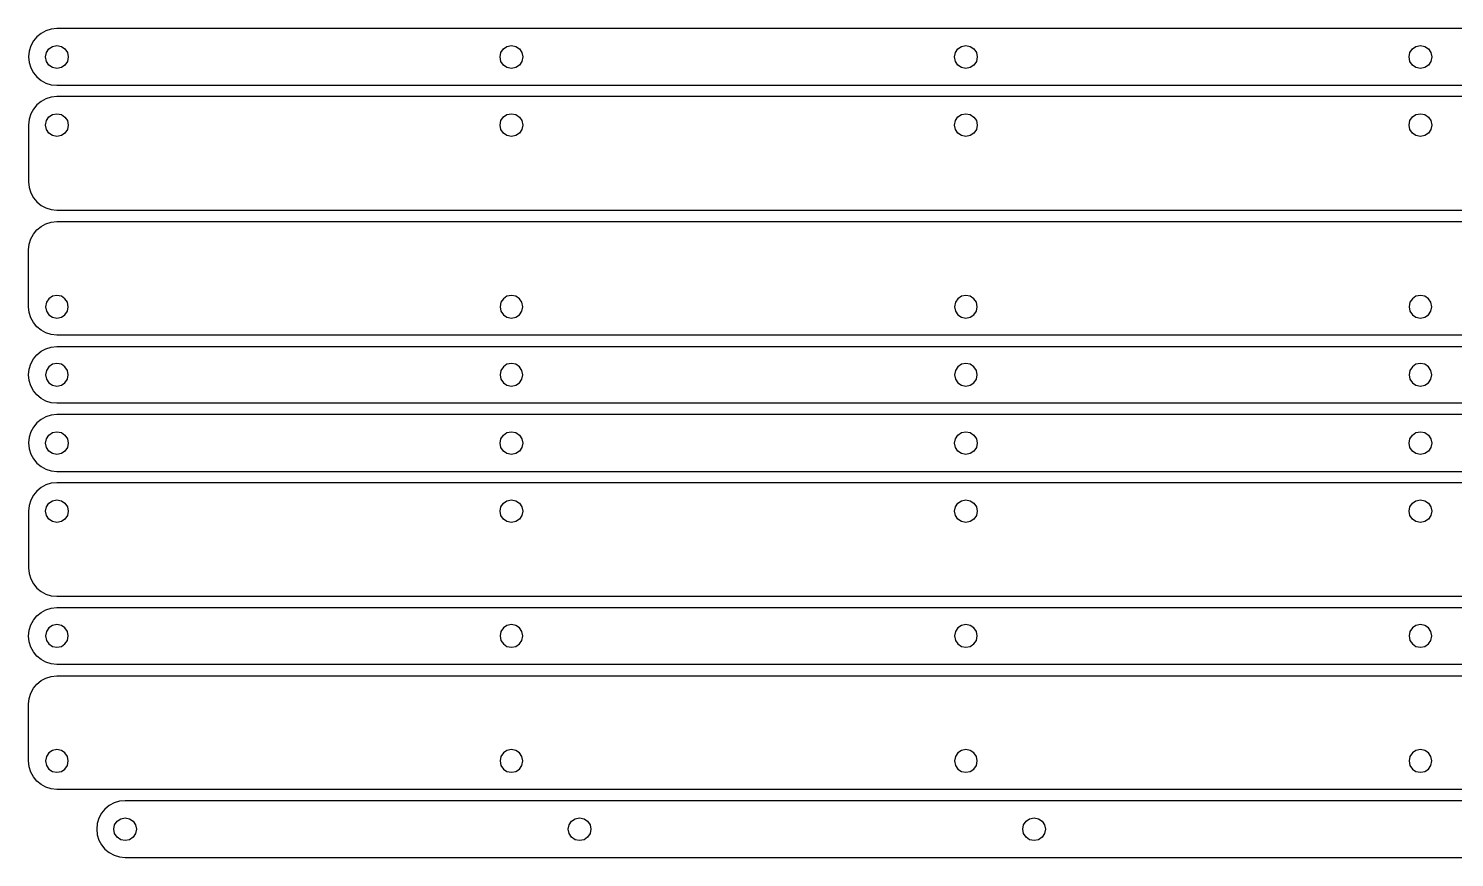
# Model space of a CAD drawing. Extents: x -2300 to 2026, y -6513 to 1502.
# Drawn here: x -2188.9 to -1937.9, y 1356.2 to 1502.2 of the extents above; entities that cross this region are included whole.
import ezdxf

# ---------------------------------------------------------------- set-up
doc = ezdxf.new("R2010")
doc.units = 0

msp = doc.modelspace()

# ---------------------------------------------------------------- linework, layer by layer
at = {"layer": 'Layer 1'}
for p, q in [((-2186.649455, 1501.388438), (-2187.388962, 1500.778905)), ((-2185.799916, 1501.84833), (-2186.649455, 1501.388438)), ((-2184.86016, 1502.138783), (-2185.799916, 1501.84833)), ((-2183.85, 1502.24), (-2184.86016, 1502.138783)), ((-1783.85, 1502.2399), (-2183.85, 1502.24)), ((-2188.45863, 1499.190105), (-2188.749163, 1498.250433)), ((-2187.998625, 1500.039528), (-2188.45863, 1499.190105)), ((-2187.388962, 1500.778905), (-2187.998625, 1500.039528)), ((-2185.693736, 1498.000641), (-2185.265024, 1498.636364)), ((-2185.265024, 1498.636364), (-2184.629213, 1499.064949)), ((-2184.629213, 1499.064949), (-2183.8507, 1499.22203)), ((-2183.8507, 1499.22203), (-2183.072413, 1499.064791)), ((-2183.072413, 1499.064791), (-2182.436895, 1498.636167)), ((-2182.436895, 1498.636167), (-2182.008437, 1498.000505)), ((-2105.693922, 1498.000641), (-2105.265135, 1498.636364)), ((-2105.265135, 1498.636364), (-2104.629248, 1499.064949)), ((-2104.629248, 1499.064949), (-2103.8507, 1499.22203)), ((-2103.8507, 1499.22203), (-2103.072376, 1499.064791)), ((-2103.072376, 1499.064791), (-2102.436758, 1498.636167)), ((-2102.436758, 1498.636167), (-2102.008158, 1498.000505)), ((-2025.693522, 1498.000641), (-2025.264735, 1498.636364)), ((-2025.264735, 1498.636364), (-2024.628848, 1499.064949)), ((-2024.628848, 1499.064949), (-2023.8503, 1499.22203)), ((-2023.8503, 1499.22203), (-2023.072044, 1499.064791)), ((-2023.072044, 1499.064791), (-2022.436578, 1498.636167)), ((-2022.436578, 1498.636167), (-2022.008129, 1498.000505)), ((-1945.693536, 1498.000641), (-1945.264825, 1498.636364)), ((-1945.264825, 1498.636364), (-1944.629014, 1499.064949)), ((-1944.629014, 1499.064949), (-1943.8505, 1499.22203)), ((-1943.8505, 1499.22203), (-1943.072145, 1499.064791)), ((-1943.072145, 1499.064791), (-1942.436475, 1498.636167)), ((-1942.436475, 1498.636167), (-1942.007865, 1498.000505)), ((-2188.749163, 1498.250433), (-2188.85041, 1497.24031)), ((-2188.85041, 1497.24031), (-2188.749163, 1496.230164)), ((-2188.749163, 1496.230164), (-2188.45863, 1495.290433)), ((-2185.85095, 1497.22215), (-2185.693736, 1498.000641)), ((-2185.693861, 1496.443572), (-2185.85095, 1497.22215)), ((-2185.265193, 1495.807902), (-2185.693861, 1496.443572)), ((-2182.008376, 1496.443675), (-2182.436733, 1495.808026)), ((-2182.008437, 1498.000505), (-2181.85133, 1497.22215)), ((-2181.85133, 1497.22215), (-2182.008376, 1496.443675)), ((-2105.85117, 1497.22215), (-2105.693922, 1498.000641)), ((-2105.694046, 1496.443572), (-2105.85117, 1497.22215)), ((-2105.265302, 1495.807902), (-2105.694046, 1496.443572)), ((-2102.008036, 1496.443675), (-2102.436596, 1495.808026)), ((-2102.008158, 1498.000505), (-2101.85089, 1497.22215)), ((-2101.85089, 1497.22215), (-2102.008036, 1496.443675)), ((-2025.85077, 1497.22215), (-2025.693522, 1498.000641)), ((-2025.693646, 1496.443572), (-2025.85077, 1497.22215)), ((-2025.264903, 1495.807902), (-2025.693646, 1496.443572)), ((-2022.008007, 1496.443675), (-2022.436416, 1495.808026)), ((-2022.008129, 1498.000505), (-2021.85093, 1497.22215)), ((-2021.85093, 1497.22215), (-2022.008007, 1496.443675)), ((-1945.85075, 1497.22215), (-1945.693536, 1498.000641)), ((-1945.693661, 1496.443572), (-1945.85075, 1497.22215)), ((-1945.264993, 1495.807902), (-1945.693661, 1496.443572)), ((-1942.007805, 1496.443675), (-1942.436313, 1495.808026)), ((-1942.007865, 1498.000505), (-1941.85069, 1497.22215)), ((-1941.85069, 1497.22215), (-1942.007805, 1496.443675)), ((-2188.45863, 1495.290433), (-2187.998625, 1494.440927)), ((-2187.998625, 1494.440927), (-2187.388962, 1493.701455)), ((-2187.388962, 1493.701455), (-2186.649455, 1493.091827)), ((-2184.629341, 1495.379386), (-2185.265193, 1495.807902)), ((-2183.8507, 1495.22227), (-2184.629341, 1495.379386)), ((-2183.072232, 1495.379469), (-2183.8507, 1495.22227)), ((-2183.8507, 1495.22227), (-2183.8507, 1495.22227)), ((-2182.436733, 1495.808026), (-2183.072232, 1495.379469)), ((-2104.629375, 1495.379386), (-2105.265302, 1495.807902)), ((-2103.8507, 1495.22227), (-2104.629375, 1495.379386)), ((-2103.072255, 1495.379469), (-2103.8507, 1495.22227)), ((-2103.8507, 1495.22227), (-2103.8507, 1495.22227)), ((-2102.436596, 1495.808026), (-2103.072255, 1495.379469)), ((-2024.628975, 1495.379386), (-2025.264903, 1495.807902)), ((-2023.8503, 1495.22227), (-2024.628975, 1495.379386)), ((-2023.071924, 1495.379469), (-2023.8503, 1495.22227)), ((-2023.8503, 1495.22227), (-2023.8503, 1495.22227)), ((-2022.436416, 1495.808026), (-2023.071924, 1495.379469)), ((-1944.629141, 1495.379386), (-1945.264993, 1495.807902)), ((-1943.8505, 1495.22227), (-1944.629141, 1495.379386)), ((-1943.071962, 1495.379469), (-1943.8505, 1495.22227)), ((-1943.8505, 1495.22227), (-1943.8505, 1495.22227)), ((-1942.436313, 1495.808026), (-1943.071962, 1495.379469)), ((-2186.649455, 1493.091827), (-2185.799916, 1492.631852)), ((-2185.799916, 1492.631852), (-2184.86016, 1492.341339)), ((-2184.86016, 1492.341339), (-2183.85, 1492.2401)), ((-2183.85, 1492.2401), (-1783.85, 1492.24)), ((-2187.388962, 1488.778641), (-2187.998625, 1488.039168)), ((-2186.649455, 1489.388271), (-2187.388962, 1488.778641)), ((-2185.799916, 1489.848247), (-2186.649455, 1489.388271)), ((-2184.86016, 1490.13876), (-2185.799916, 1489.848247)), ((-2183.85, 1490.24), (-2184.86016, 1490.13876)), ((-1783.85041, 1490.24021), (-2183.85, 1490.24)), ((-2188.749163, 1486.249933), (-2188.85041, 1485.23979)), ((-2188.45863, 1487.189662), (-2188.749163, 1486.249933)), ((-2187.998625, 1488.039168), (-2188.45863, 1487.189662)), ((-2185.85095, 1485.24018), (-2185.693736, 1486.018671)), ((-2185.693736, 1486.018671), (-2185.265024, 1486.654394)), ((-2185.265024, 1486.654394), (-2184.629213, 1487.082979)), ((-2184.629213, 1487.082979), (-2183.8507, 1487.24006)), ((-2183.8507, 1487.24006), (-2183.072413, 1487.082821)), ((-2183.072413, 1487.082821), (-2182.436895, 1486.654197)), ((-2182.436895, 1486.654197), (-2182.008437, 1486.018535)), ((-2182.008437, 1486.018535), (-2181.85133, 1485.24018)), ((-2105.85117, 1485.24018), (-2105.693922, 1486.018671)), ((-2105.693922, 1486.018671), (-2105.265135, 1486.654394)), ((-2105.265135, 1486.654394), (-2104.629248, 1487.082979)), ((-2104.629248, 1487.082979), (-2103.8507, 1487.24006)), ((-2103.8507, 1487.24006), (-2103.072376, 1487.082821)), ((-2103.072376, 1487.082821), (-2102.436758, 1486.654197)), ((-2102.436758, 1486.654197), (-2102.008158, 1486.018535)), ((-2102.008158, 1486.018535), (-2101.85089, 1485.24018)), ((-2025.85077, 1485.24018), (-2025.693522, 1486.018671)), ((-2025.693522, 1486.018671), (-2025.264735, 1486.654394)), ((-2025.264735, 1486.654394), (-2024.628848, 1487.082979)), ((-2024.628848, 1487.082979), (-2023.8503, 1487.24006)), ((-2023.8503, 1487.24006), (-2023.072044, 1487.082821)), ((-2023.072044, 1487.082821), (-2022.436578, 1486.654197)), ((-2022.436578, 1486.654197), (-2022.008129, 1486.018535)), ((-2022.008129, 1486.018535), (-2021.85093, 1485.24018)), ((-1945.85075, 1485.24018), (-1945.693536, 1486.018671)), ((-1945.693536, 1486.018671), (-1945.264825, 1486.654394)), ((-1945.264825, 1486.654394), (-1944.629014, 1487.082979)), ((-1944.629014, 1487.082979), (-1943.8505, 1487.24006)), ((-1943.8505, 1487.24006), (-1943.072145, 1487.082821)), ((-1943.072145, 1487.082821), (-1942.436475, 1486.654197)), ((-1942.436475, 1486.654197), (-1942.007865, 1486.018535)), ((-1942.007865, 1486.018535), (-1941.85069, 1485.24018)), ((-2188.85041, 1485.23979), (-2188.85, 1475.24)), ((-2185.693861, 1484.461602), (-2185.85095, 1485.24018)), ((-2185.265193, 1483.825932), (-2185.693861, 1484.461602)), ((-2184.629341, 1483.397416), (-2185.265193, 1483.825932)), ((-2182.436733, 1483.826056), (-2183.072232, 1483.397499)), ((-2182.008376, 1484.461705), (-2182.436733, 1483.826056)), ((-2181.85133, 1485.24018), (-2182.008376, 1484.461705)), ((-2105.694046, 1484.461602), (-2105.85117, 1485.24018)), ((-2105.265302, 1483.825932), (-2105.694046, 1484.461602)), ((-2104.629375, 1483.397416), (-2105.265302, 1483.825932)), ((-2102.436596, 1483.826056), (-2103.072255, 1483.397499)), ((-2102.008036, 1484.461705), (-2102.436596, 1483.826056)), ((-2101.85089, 1485.24018), (-2102.008036, 1484.461705)), ((-2025.693646, 1484.461602), (-2025.85077, 1485.24018)), ((-2025.264903, 1483.825932), (-2025.693646, 1484.461602)), ((-2024.628975, 1483.397416), (-2025.264903, 1483.825932)), ((-2022.436416, 1483.826056), (-2023.071924, 1483.397499)), ((-2022.008007, 1484.461705), (-2022.436416, 1483.826056)), ((-2021.85093, 1485.24018), (-2022.008007, 1484.461705)), ((-1945.693661, 1484.461602), (-1945.85075, 1485.24018)), ((-1945.264993, 1483.825932), (-1945.693661, 1484.461602)), ((-1944.629141, 1483.397416), (-1945.264993, 1483.825932)), ((-1942.436313, 1483.826056), (-1943.071962, 1483.397499)), ((-1942.007805, 1484.461705), (-1942.436313, 1483.826056)), ((-1941.85069, 1485.24018), (-1942.007805, 1484.461705)), ((-2183.8507, 1483.2403), (-2184.629341, 1483.397416)), ((-2183.072232, 1483.397499), (-2183.8507, 1483.2403)), ((-2183.8507, 1483.2403), (-2183.8507, 1483.2403)), ((-2103.8507, 1483.2403), (-2104.629375, 1483.397416)), ((-2103.072255, 1483.397499), (-2103.8507, 1483.2403)), ((-2103.8507, 1483.2403), (-2103.8507, 1483.2403)), ((-2023.8503, 1483.2403), (-2024.628975, 1483.397416)), ((-2023.071924, 1483.397499), (-2023.8503, 1483.2403)), ((-2023.8503, 1483.2403), (-2023.8503, 1483.2403)), ((-1943.8505, 1483.2403), (-1944.629141, 1483.397416)), ((-1943.071962, 1483.397499), (-1943.8505, 1483.2403)), ((-1943.8505, 1483.2403), (-1943.8505, 1483.2403)), ((-2188.85, 1475.24), (-2188.748753, 1474.229855)), ((-2188.748753, 1474.229855), (-2188.45822, 1473.290127)), ((-2188.45822, 1473.290127), (-2187.998215, 1472.440623)), ((-2187.998215, 1472.440623), (-2187.388553, 1471.701155)), ((-2187.388553, 1471.701155), (-2186.649045, 1471.09153)), ((-2186.649045, 1471.09153), (-2185.799506, 1470.631558)), ((-2185.799506, 1470.631558), (-2184.85975, 1470.341049)), ((-2184.85975, 1470.341049), (-2183.84959, 1470.23981)), ((-2183.84959, 1470.23981), (-1783.85, 1470.24)), ((-2188.458254, 1465.189882), (-2187.998285, 1466.039385)), ((-2187.998285, 1466.039385), (-2187.388662, 1466.778853)), ((-2187.388662, 1466.778853), (-2186.649195, 1467.388475)), ((-2186.649195, 1467.388475), (-2185.799692, 1467.848444)), ((-2185.799692, 1467.848444), (-2184.859961, 1468.138952)), ((-2184.859961, 1468.138952), (-2183.84981, 1468.24019)), ((-2183.84981, 1468.24019), (-1703.85, 1468.24)), ((-2188.85, 1463.24), (-2188.748762, 1464.250151)), ((-2188.748762, 1464.250151), (-2188.458254, 1465.189882)), ((-2188.85019, 1453.24019), (-2188.85, 1463.24)), ((-2185.694346, 1454.018428), (-2185.85147, 1453.23989)), ((-2185.265602, 1454.654077), (-2185.694346, 1454.018428)), ((-2184.629675, 1455.082585), (-2185.265602, 1454.654077)), ((-2183.851, 1455.2397), (-2184.629675, 1455.082585)), ((-2183.072555, 1455.082463), (-2183.851, 1455.2397)), ((-2183.851, 1455.2397), (-2183.851, 1455.2397)), ((-2182.436895, 1454.653915), (-2183.072555, 1455.082463)), ((-2182.008335, 1454.018307), (-2182.436895, 1454.653915)), ((-2181.85119, 1453.23989), (-2182.008335, 1454.018307)), ((-2105.693976, 1454.018428), (-2105.85107, 1453.23989)), ((-2105.265281, 1454.654077), (-2105.693976, 1454.018428)), ((-2104.629364, 1455.082585), (-2105.265281, 1454.654077)), ((-2103.8506, 1455.2397), (-2104.629364, 1455.082585)), ((-2103.072224, 1455.082463), (-2103.8506, 1455.2397)), ((-2103.8506, 1455.2397), (-2103.8506, 1455.2397)), ((-2102.436715, 1454.653915), (-2103.072224, 1455.082463)), ((-2102.008307, 1454.018307), (-2102.436715, 1454.653915)), ((-2101.85123, 1453.23989), (-2102.008307, 1454.018307)), ((-2025.694053, 1454.018428), (-2025.85127, 1453.23989)), ((-2025.26532, 1454.654077), (-2025.694053, 1454.018428)), ((-2024.629444, 1455.082585), (-2025.26532, 1454.654077)), ((-2023.8508, 1455.2397), (-2024.629444, 1455.082585)), ((-2023.072355, 1455.082463), (-2023.8508, 1455.2397)), ((-2023.8508, 1455.2397), (-2023.8508, 1455.2397)), ((-2022.436695, 1454.653915), (-2023.072355, 1455.082463)), ((-2022.008135, 1454.018307), (-2022.436695, 1454.653915)), ((-2021.85099, 1453.23989), (-2022.008135, 1454.018307)), ((-1945.693746, 1454.018428), (-1945.85087, 1453.23989)), ((-1945.265002, 1454.654077), (-1945.693746, 1454.018428)), ((-1944.629075, 1455.082585), (-1945.265002, 1454.654077)), ((-1943.8504, 1455.2397), (-1944.629075, 1455.082585)), ((-1943.072024, 1455.082463), (-1943.8504, 1455.2397)), ((-1943.8504, 1455.2397), (-1943.8504, 1455.2397)), ((-1942.436515, 1454.653915), (-1943.072024, 1455.082463)), ((-1942.008107, 1454.018307), (-1942.436515, 1454.653915)), ((-1941.85103, 1453.23989), (-1942.008107, 1454.018307)), ((-2188.748952, 1452.230039), (-2188.85019, 1453.24019)), ((-2188.458444, 1451.290308), (-2188.748952, 1452.230039)), ((-2187.998475, 1450.440805), (-2188.458444, 1451.290308)), ((-2185.85147, 1453.23989), (-2185.694222, 1452.461408)), ((-2185.694222, 1452.461408), (-2185.265435, 1451.825673)), ((-2185.265435, 1451.825673), (-2184.629548, 1451.397039)), ((-2184.629548, 1451.397039), (-2183.851, 1451.23986)), ((-2183.851, 1451.23986), (-2183.072676, 1451.397071)), ((-2183.072676, 1451.397071), (-2182.437057, 1451.825758)), ((-2182.437057, 1451.825758), (-2182.008458, 1452.461504)), ((-2182.008458, 1452.461504), (-2181.85119, 1453.23989)), ((-2105.85107, 1453.23989), (-2105.693822, 1452.461408)), ((-2105.693822, 1452.461408), (-2105.265035, 1451.825673)), ((-2105.265035, 1451.825673), (-2104.629148, 1451.397039)), ((-2104.629148, 1451.397039), (-2103.8506, 1451.23986)), ((-2103.8506, 1451.23986), (-2103.072344, 1451.397071)), ((-2103.072344, 1451.397071), (-2102.436877, 1451.825758)), ((-2102.436877, 1451.825758), (-2102.008429, 1452.461504)), ((-2102.008429, 1452.461504), (-2101.85123, 1453.23989)), ((-2025.85127, 1453.23989), (-2025.694022, 1452.461408)), ((-2025.694022, 1452.461408), (-2025.265235, 1451.825673)), ((-2025.265235, 1451.825673), (-2024.629348, 1451.397039)), ((-2024.629348, 1451.397039), (-2023.8508, 1451.23986)), ((-2023.8508, 1451.23986), (-2023.072445, 1451.397071)), ((-2023.072445, 1451.397071), (-2022.436775, 1451.825758)), ((-2022.436775, 1451.825758), (-2022.008165, 1452.461504)), ((-2022.008165, 1452.461504), (-2021.85099, 1453.23989)), ((-1945.85087, 1453.23989), (-1945.693622, 1452.461408)), ((-1945.693622, 1452.461408), (-1945.264835, 1451.825673)), ((-1945.264835, 1451.825673), (-1944.628948, 1451.397039)), ((-1944.628948, 1451.397039), (-1943.8504, 1451.23986)), ((-1943.8504, 1451.23986), (-1943.072144, 1451.397071)), ((-1943.072144, 1451.397071), (-1942.436677, 1451.825758)), ((-1942.436677, 1451.825758), (-1942.008229, 1452.461504)), ((-1942.008229, 1452.461504), (-1941.85103, 1453.23989)), ((-2187.388853, 1449.701338), (-2187.998475, 1450.440805)), ((-2186.649385, 1449.091715), (-2187.388853, 1449.701338)), ((-2185.799882, 1448.631746), (-2186.649385, 1449.091715)), ((-2184.860151, 1448.341238), (-2185.799882, 1448.631746)), ((-2183.85, 1448.24), (-2184.860151, 1448.341238)), ((-2186.649385, 1445.388005), (-2185.799882, 1445.847974)), ((-2185.799882, 1445.847974), (-2184.860151, 1446.138482)), ((-2184.860151, 1446.138482), (-2183.85, 1446.23972)), ((-1703.85019, 1448.23981), (-2183.85, 1448.24)), ((-2183.85, 1446.23972), (-1703.85, 1446.24)), ((-2188.458444, 1443.189412), (-2187.998475, 1444.038915)), ((-2187.998475, 1444.038915), (-2187.388853, 1444.778383)), ((-2187.388853, 1444.778383), (-2186.649385, 1445.388005)), ((-2183.851, 1443.25786), (-2184.629675, 1443.100745)), ((-2183.072555, 1443.100623), (-2183.851, 1443.25786)), ((-2183.851, 1443.25786), (-2183.851, 1443.25786)), ((-2103.8506, 1443.25786), (-2104.629364, 1443.100745)), ((-2103.072224, 1443.100623), (-2103.8506, 1443.25786)), ((-2103.8506, 1443.25786), (-2103.8506, 1443.25786)), ((-2023.8508, 1443.25786), (-2024.629444, 1443.100745)), ((-2023.072355, 1443.100623), (-2023.8508, 1443.25786)), ((-2023.8508, 1443.25786), (-2023.8508, 1443.25786)), ((-1943.8504, 1443.25786), (-1944.629075, 1443.100745)), ((-1943.072024, 1443.100623), (-1943.8504, 1443.25786)), ((-1943.8504, 1443.25786), (-1943.8504, 1443.25786)), ((-2188.85019, 1441.23953), (-2188.748952, 1442.249681)), ((-2188.748952, 1440.229408), (-2188.85019, 1441.23953)), ((-2188.748952, 1442.249681), (-2188.458444, 1443.189412)), ((-2185.694346, 1442.036588), (-2185.85147, 1441.25805)), ((-2185.85147, 1441.25805), (-2185.694222, 1440.479444)), ((-2185.265602, 1442.672237), (-2185.694346, 1442.036588)), ((-2184.629675, 1443.100745), (-2185.265602, 1442.672237)), ((-2182.436895, 1442.672075), (-2183.072555, 1443.100623)), ((-2182.008335, 1442.036467), (-2182.436895, 1442.672075)), ((-2182.008458, 1440.479571), (-2181.85119, 1441.25805)), ((-2181.85119, 1441.25805), (-2182.008335, 1442.036467)), ((-2105.693976, 1442.036588), (-2105.85107, 1441.25805)), ((-2105.85107, 1441.25805), (-2105.693822, 1440.479444)), ((-2105.265281, 1442.672237), (-2105.693976, 1442.036588)), ((-2104.629364, 1443.100745), (-2105.265281, 1442.672237)), ((-2102.436715, 1442.672075), (-2103.072224, 1443.100623)), ((-2102.008307, 1442.036467), (-2102.436715, 1442.672075)), ((-2102.008429, 1440.479571), (-2101.85123, 1441.25805)), ((-2101.85123, 1441.25805), (-2102.008307, 1442.036467)), ((-2025.694053, 1442.036588), (-2025.85127, 1441.25805)), ((-2025.85127, 1441.25805), (-2025.694022, 1440.479444)), ((-2025.26532, 1442.672237), (-2025.694053, 1442.036588)), ((-2024.629444, 1443.100745), (-2025.26532, 1442.672237)), ((-2022.436695, 1442.672075), (-2023.072355, 1443.100623)), ((-2022.008135, 1442.036467), (-2022.436695, 1442.672075)), ((-2022.008165, 1440.479571), (-2021.85099, 1441.25805)), ((-2021.85099, 1441.25805), (-2022.008135, 1442.036467)), ((-1945.693746, 1442.036588), (-1945.85087, 1441.25805)), ((-1945.85087, 1441.25805), (-1945.693622, 1440.479444)), ((-1945.265002, 1442.672237), (-1945.693746, 1442.036588)), ((-1944.629075, 1443.100745), (-1945.265002, 1442.672237)), ((-1942.436515, 1442.672075), (-1943.072024, 1443.100623)), ((-1942.008107, 1442.036467), (-1942.436515, 1442.672075)), ((-1942.008229, 1440.479571), (-1941.85103, 1441.25805)), ((-1941.85103, 1441.25805), (-1942.008107, 1442.036467)), ((-2188.458444, 1439.289751), (-2188.748952, 1440.229408)), ((-2187.998475, 1438.440354), (-2188.458444, 1439.289751)), ((-2187.388853, 1437.701007), (-2187.998475, 1438.440354)), ((-2185.694222, 1440.479444), (-2185.265435, 1439.843667)), ((-2185.265435, 1439.843667), (-2184.629548, 1439.415075)), ((-2184.629548, 1439.415075), (-2183.851, 1439.25802)), ((-2183.851, 1439.25802), (-2183.072676, 1439.4152)), ((-2183.072676, 1439.4152), (-2182.437057, 1439.843836)), ((-2182.437057, 1439.843836), (-2182.008458, 1440.479571)), ((-2105.693822, 1440.479444), (-2105.265035, 1439.843667)), ((-2105.265035, 1439.843667), (-2104.629148, 1439.415075)), ((-2104.629148, 1439.415075), (-2103.8506, 1439.25802)), ((-2103.8506, 1439.25802), (-2103.072344, 1439.4152)), ((-2103.072344, 1439.4152), (-2102.436877, 1439.843836)), ((-2102.436877, 1439.843836), (-2102.008429, 1440.479571)), ((-2025.694022, 1440.479444), (-2025.265235, 1439.843667)), ((-2025.265235, 1439.843667), (-2024.629348, 1439.415075)), ((-2024.629348, 1439.415075), (-2023.8508, 1439.25802)), ((-2023.8508, 1439.25802), (-2023.072445, 1439.4152)), ((-2023.072445, 1439.4152), (-2022.436775, 1439.843836)), ((-2022.436775, 1439.843836), (-2022.008165, 1440.479571)), ((-1945.693622, 1440.479444), (-1945.264835, 1439.843667)), ((-1945.264835, 1439.843667), (-1944.628948, 1439.415075)), ((-1944.628948, 1439.415075), (-1943.8504, 1439.25802)), ((-1943.8504, 1439.25802), (-1943.072144, 1439.4152)), ((-1943.072144, 1439.4152), (-1942.436677, 1439.843836)), ((-1942.436677, 1439.843836), (-1942.008229, 1440.479571)), ((-2186.649385, 1437.091506), (-2187.388853, 1437.701007)), ((-2185.799882, 1436.631642), (-2186.649385, 1437.091506)), ((-2184.860151, 1436.341209), (-2185.799882, 1436.631642)), ((-2183.85, 1436.24), (-2184.860151, 1436.341209)), ((-1703.85, 1436.24028), (-2183.85, 1436.24)), ((-2186.649385, 1433.388424), (-2187.388853, 1432.778883)), ((-2185.799882, 1433.848323), (-2186.649385, 1433.388424)), ((-2184.860151, 1434.138781), (-2185.799882, 1433.848323)), ((-2183.85, 1434.24), (-2184.860151, 1434.138781)), ((-1703.85, 1434.23994), (-2183.85, 1434.24)), ((-2188.458444, 1431.190063), (-2188.748952, 1430.250382)), ((-2187.998475, 1432.039496), (-2188.458444, 1431.190063)), ((-2187.388853, 1432.778883), (-2187.998475, 1432.039496)), ((-2185.265324, 1430.63635), (-2184.629513, 1431.064918)), ((-2184.629513, 1431.064918), (-2183.851, 1431.22197)), ((-2183.851, 1431.22197), (-2183.072641, 1431.064794)), ((-2183.072641, 1431.064794), (-2182.436947, 1430.636182)), ((-2105.264924, 1430.63635), (-2104.629113, 1431.064918)), ((-2104.629113, 1431.064918), (-2103.8506, 1431.22197)), ((-2103.8506, 1431.22197), (-2103.072344, 1431.064794)), ((-2103.072344, 1431.064794), (-2102.436877, 1430.636182)), ((-2025.265035, 1430.63635), (-2024.629148, 1431.064918)), ((-2024.629148, 1431.064918), (-2023.8506, 1431.22197)), ((-2023.8506, 1431.22197), (-2023.072368, 1431.064794)), ((-2023.072368, 1431.064794), (-2022.43674, 1430.636182)), ((-1945.264724, 1430.63635), (-1944.628914, 1431.064918)), ((-1944.628914, 1431.064918), (-1943.8504, 1431.22197)), ((-1943.8504, 1431.22197), (-1943.07211, 1431.064794)), ((-1943.07211, 1431.064794), (-1942.436567, 1430.636182)), ((-2188.748952, 1430.250382), (-2188.85019, 1429.24025)), ((-2188.85019, 1429.24025), (-2188.748952, 1428.230099)), ((-2188.748952, 1428.230099), (-2188.458444, 1427.290368)), ((-2185.85125, 1429.22216), (-2185.694036, 1430.000639)), ((-2185.694161, 1428.443622), (-2185.85125, 1429.22216)), ((-2185.265492, 1427.807973), (-2185.694161, 1428.443622)), ((-2185.694036, 1430.000639), (-2185.265324, 1430.63635)), ((-2182.436947, 1430.636182), (-2182.008272, 1430.000512)), ((-2182.008119, 1428.443619), (-2182.436703, 1427.80797)), ((-2182.008272, 1430.000512), (-2181.85097, 1429.22216)), ((-2181.85097, 1429.22216), (-2182.008119, 1428.443619)), ((-2105.85085, 1429.22216), (-2105.693636, 1430.000639)), ((-2105.693761, 1428.443622), (-2105.85085, 1429.22216)), ((-2105.265092, 1427.807973), (-2105.693761, 1428.443622)), ((-2105.693636, 1430.000639), (-2105.264924, 1430.63635)), ((-2102.436877, 1430.636182), (-2102.008429, 1430.000512)), ((-2102.008276, 1428.443619), (-2102.436633, 1427.80797)), ((-2102.008429, 1430.000512), (-2101.85123, 1429.22216)), ((-2101.85123, 1429.22216), (-2102.008276, 1428.443619)), ((-2025.85107, 1429.22216), (-2025.693822, 1430.000639)), ((-2025.693946, 1428.443622), (-2025.85107, 1429.22216)), ((-2025.265202, 1427.807973), (-2025.693946, 1428.443622)), ((-2025.693822, 1430.000639), (-2025.265035, 1430.63635)), ((-2022.43674, 1430.636182), (-2022.008089, 1430.000512)), ((-2022.007935, 1428.443619), (-2022.436495, 1427.80797)), ((-2022.008089, 1430.000512), (-2021.85079, 1429.22216)), ((-2021.85079, 1429.22216), (-2022.007935, 1428.443619)), ((-1945.85065, 1429.22216), (-1945.693436, 1430.000639)), ((-1945.693561, 1428.443622), (-1945.85065, 1429.22216)), ((-1945.264892, 1427.807973), (-1945.693561, 1428.443622)), ((-1945.693436, 1430.000639), (-1945.264724, 1430.63635)), ((-1942.436567, 1430.636182), (-1942.008044, 1430.000512)), ((-1942.00789, 1428.443619), (-1942.436323, 1427.80797)), ((-1942.008044, 1430.000512), (-1941.85081, 1429.22216)), ((-1941.85081, 1429.22216), (-1942.00789, 1428.443619)), ((-2188.458444, 1427.290368), (-2187.998475, 1426.440865)), ((-2187.998475, 1426.440865), (-2187.388853, 1425.701397)), ((-2187.388853, 1425.701397), (-2186.649385, 1425.091775)), ((-2184.629641, 1427.379465), (-2185.265492, 1427.807973)), ((-2183.851, 1427.22235), (-2184.629641, 1427.379465)), ((-2183.072428, 1427.379463), (-2183.851, 1427.22235)), ((-2183.851, 1427.22235), (-2183.851, 1427.22235)), ((-2182.436703, 1427.80797), (-2183.072428, 1427.379463)), ((-2104.629241, 1427.379465), (-2105.265092, 1427.807973)), ((-2103.8506, 1427.22235), (-2104.629241, 1427.379465)), ((-2103.072132, 1427.379463), (-2103.8506, 1427.22235)), ((-2103.8506, 1427.22235), (-2103.8506, 1427.22235)), ((-2102.436633, 1427.80797), (-2103.072132, 1427.379463)), ((-2024.629275, 1427.379465), (-2025.265202, 1427.807973)), ((-2023.8506, 1427.22235), (-2024.629275, 1427.379465)), ((-2023.072155, 1427.379463), (-2023.8506, 1427.22235)), ((-2023.8506, 1427.22235), (-2023.8506, 1427.22235)), ((-2022.436495, 1427.80797), (-2023.072155, 1427.379463)), ((-1944.629041, 1427.379465), (-1945.264892, 1427.807973)), ((-1943.8504, 1427.22235), (-1944.629041, 1427.379465)), ((-1943.071897, 1427.379463), (-1943.8504, 1427.22235)), ((-1943.8504, 1427.22235), (-1943.8504, 1427.22235)), ((-1942.436323, 1427.80797), (-1943.071897, 1427.379463)), ((-2186.649385, 1425.091775), (-2185.799882, 1424.631806)), ((-2185.799882, 1424.631806), (-2184.860151, 1424.341298)), ((-2184.860151, 1424.341298), (-2183.85, 1424.24006)), ((-2183.85, 1424.24006), (-1703.85, 1424.24)), ((-2187.388853, 1420.77858), (-2187.998475, 1420.039099)), ((-2186.649385, 1421.388227), (-2187.388853, 1420.77858)), ((-2185.799882, 1421.848223), (-2186.649385, 1421.388227)), ((-2184.860151, 1422.138753), (-2185.799882, 1421.848223)), ((-2183.85, 1422.24), (-2184.860151, 1422.138753)), ((-1703.85019, 1422.24019), (-2183.85, 1422.24)), ((-2188.748952, 1418.249897), (-2188.85019, 1417.23981)), ((-2188.458444, 1419.189599), (-2188.748952, 1418.249897)), ((-2187.998475, 1420.039099), (-2188.458444, 1419.189599)), ((-2185.694036, 1418.018589), (-2185.265324, 1418.6543)), ((-2185.265324, 1418.6543), (-2184.629513, 1419.082868)), ((-2184.629513, 1419.082868), (-2183.851, 1419.23992)), ((-2183.851, 1419.23992), (-2183.072641, 1419.082744)), ((-2183.072641, 1419.082744), (-2182.436947, 1418.654132)), ((-2182.436947, 1418.654132), (-2182.008272, 1418.018462)), ((-2105.693605, 1418.018589), (-2105.264842, 1418.6543)), ((-2105.264842, 1418.6543), (-2104.629021, 1419.082868)), ((-2104.629021, 1419.082868), (-2103.8506, 1419.23992)), ((-2103.8506, 1419.23992), (-2103.072248, 1419.082744)), ((-2103.072248, 1419.082744), (-2102.436767, 1418.654132)), ((-2102.436767, 1418.654132), (-2102.008306, 1418.018462)), ((-2025.693838, 1418.018589), (-2025.265027, 1418.6543)), ((-2025.265027, 1418.6543), (-2024.629075, 1419.082868)), ((-2024.629075, 1419.082868), (-2023.8504, 1419.23992)), ((-2023.8504, 1419.23992), (-2023.072296, 1419.082744)), ((-2023.072296, 1419.082744), (-2022.436732, 1418.654132)), ((-2022.436732, 1418.654132), (-2022.008106, 1418.018462)), ((-1945.693405, 1418.018589), (-1945.264642, 1418.6543)), ((-1945.264642, 1418.6543), (-1944.628821, 1419.082868)), ((-1944.628821, 1419.082868), (-1943.8504, 1419.23992)), ((-1943.8504, 1419.23992), (-1943.071986, 1419.082744)), ((-1943.071986, 1419.082744), (-1942.436402, 1418.654132)), ((-1942.436402, 1418.654132), (-1942.00792, 1418.018462)), ((-2188.85019, 1417.23981), (-2188.85, 1407.24)), ((-2185.85125, 1417.24011), (-2185.694036, 1418.018589)), ((-2185.694161, 1416.461572), (-2185.85125, 1417.24011)), ((-2185.265492, 1415.825923), (-2185.694161, 1416.461572)), ((-2184.629641, 1415.397415), (-2185.265492, 1415.825923)), ((-2182.436703, 1415.82592), (-2183.072428, 1415.397413)), ((-2182.008119, 1416.461569), (-2182.436703, 1415.82592)), ((-2182.008272, 1418.018462), (-2181.85097, 1417.24011)), ((-2181.85097, 1417.24011), (-2182.008119, 1416.461569)), ((-2105.85085, 1417.24011), (-2105.693605, 1418.018589)), ((-2105.693668, 1416.461572), (-2105.85085, 1417.24011)), ((-2105.26501, 1415.825923), (-2105.693668, 1416.461572)), ((-2104.62921, 1415.397415), (-2105.26501, 1415.825923)), ((-2102.436441, 1415.82592), (-2103.072004, 1415.397413)), ((-2102.008059, 1416.461569), (-2102.436441, 1415.82592)), ((-2102.008306, 1418.018462), (-2101.85101, 1417.24011)), ((-2101.85101, 1417.24011), (-2102.008059, 1416.461569)), ((-2025.85109, 1417.24011), (-2025.693838, 1418.018589)), ((-2025.693961, 1416.461572), (-2025.85109, 1417.24011)), ((-2025.265191, 1415.825923), (-2025.693961, 1416.461572)), ((-2024.629198, 1415.397415), (-2025.265191, 1415.825923)), ((-2022.436488, 1415.82592), (-2023.072082, 1415.397413)), ((-2022.007952, 1416.461569), (-2022.436488, 1415.82592)), ((-2022.008106, 1418.018462), (-2021.85081, 1417.24011)), ((-2021.85081, 1417.24011), (-2022.007952, 1416.461569)), ((-1945.85065, 1417.24011), (-1945.693405, 1418.018589)), ((-1945.693468, 1416.461572), (-1945.85065, 1417.24011)), ((-1945.26481, 1415.825923), (-1945.693468, 1416.461572)), ((-1944.62901, 1415.397415), (-1945.26481, 1415.825923)), ((-1942.436241, 1415.82592), (-1943.071804, 1415.397413)), ((-1942.007859, 1416.461569), (-1942.436241, 1415.82592)), ((-1942.00792, 1418.018462), (-1941.85081, 1417.24011)), ((-1941.85081, 1417.24011), (-1942.007859, 1416.461569)), ((-2183.851, 1415.2403), (-2184.629641, 1415.397415)), ((-2183.072428, 1415.397413), (-2183.851, 1415.2403)), ((-2183.851, 1415.2403), (-2183.851, 1415.2403)), ((-2103.8506, 1415.2403), (-2104.62921, 1415.397415)), ((-2103.072004, 1415.397413), (-2103.8506, 1415.2403)), ((-2103.8506, 1415.2403), (-2103.8506, 1415.2403)), ((-2023.8504, 1415.2403), (-2024.629198, 1415.397415)), ((-2023.072082, 1415.397413), (-2023.8504, 1415.2403)), ((-2023.8504, 1415.2403), (-2023.8504, 1415.2403)), ((-1943.8504, 1415.2403), (-1944.62901, 1415.397415)), ((-1943.071804, 1415.397413), (-1943.8504, 1415.2403)), ((-1943.8504, 1415.2403), (-1943.8504, 1415.2403)), ((-2188.85, 1407.24), (-2188.748762, 1406.229849)), ((-2188.748762, 1406.229849), (-2188.458254, 1405.290118)), ((-2188.458254, 1405.290118), (-2187.998285, 1404.440615)), ((-2187.998285, 1404.440615), (-2187.388662, 1403.701147)), ((-2187.388662, 1403.701147), (-2186.649195, 1403.091525)), ((-2186.649195, 1403.091525), (-2185.799692, 1402.631556)), ((-2185.799692, 1402.631556), (-2184.859961, 1402.341048)), ((-2184.859961, 1402.341048), (-2183.84981, 1402.23981)), ((-2183.84981, 1402.23981), (-1703.85, 1402.24)), ((-2187.998475, 1398.038915), (-2187.388853, 1398.778383)), ((-2187.388853, 1398.778383), (-2186.649385, 1399.388005)), ((-2186.649385, 1399.388005), (-2185.799882, 1399.847974)), ((-2185.799882, 1399.847974), (-2184.860151, 1400.138482)), ((-2184.860151, 1400.138482), (-2183.85, 1400.23972)), ((-2183.85, 1400.23972), (-1703.85, 1400.24)), ((-2188.85019, 1395.23953), (-2188.748952, 1396.249681)), ((-2188.748952, 1396.249681), (-2188.458444, 1397.189412)), ((-2188.458444, 1397.189412), (-2187.998475, 1398.038915)), ((-2185.693961, 1396.036588), (-2185.85105, 1395.25805)), ((-2185.265292, 1396.672237), (-2185.693961, 1396.036588)), ((-2184.629441, 1397.100745), (-2185.265292, 1396.672237)), ((-2183.8508, 1397.25786), (-2184.629441, 1397.100745)), ((-2183.072228, 1397.100623), (-2183.8508, 1397.25786)), ((-2183.8508, 1397.25786), (-2183.8508, 1397.25786)), ((-2182.436503, 1396.672075), (-2183.072228, 1397.100623)), ((-2182.007919, 1396.036467), (-2182.436503, 1396.672075)), ((-2181.85077, 1395.25805), (-2182.007919, 1396.036467)), ((-2105.693561, 1396.036588), (-2105.85065, 1395.25805)), ((-2105.264892, 1396.672237), (-2105.693561, 1396.036588)), ((-2104.629041, 1397.100745), (-2105.264892, 1396.672237)), ((-2103.8504, 1397.25786), (-2104.629041, 1397.100745)), ((-2103.071932, 1397.100623), (-2103.8504, 1397.25786)), ((-2103.8504, 1397.25786), (-2103.8504, 1397.25786)), ((-2102.436433, 1396.672075), (-2103.071932, 1397.100623)), ((-2102.008076, 1396.036467), (-2102.436433, 1396.672075)), ((-2101.85103, 1395.25805), (-2102.008076, 1396.036467)), ((-2025.693746, 1396.036588), (-2025.85087, 1395.25805)), ((-2025.265002, 1396.672237), (-2025.693746, 1396.036588)), ((-2024.629075, 1397.100745), (-2025.265002, 1396.672237)), ((-2023.8504, 1397.25786), (-2024.629075, 1397.100745)), ((-2023.071955, 1397.100623), (-2023.8504, 1397.25786)), ((-2023.8504, 1397.25786), (-2023.8504, 1397.25786)), ((-2022.436295, 1396.672075), (-2023.071955, 1397.100623)), ((-2022.007735, 1396.036467), (-2022.436295, 1396.672075)), ((-2021.85059, 1395.25805), (-2022.007735, 1396.036467)), ((-1945.693361, 1396.036588), (-1945.85045, 1395.25805)), ((-1945.264692, 1396.672237), (-1945.693361, 1396.036588)), ((-1944.628841, 1397.100745), (-1945.264692, 1396.672237)), ((-1943.8502, 1397.25786), (-1944.628841, 1397.100745)), ((-1943.071697, 1397.100623), (-1943.8502, 1397.25786)), ((-1943.8502, 1397.25786), (-1943.8502, 1397.25786)), ((-1942.436123, 1396.672075), (-1943.071697, 1397.100623)), ((-1942.00769, 1396.036467), (-1942.436123, 1396.672075)), ((-1941.85061, 1395.25805), (-1942.00769, 1396.036467)), ((-2188.748952, 1394.229408), (-2188.85019, 1395.23953)), ((-2188.458444, 1393.289751), (-2188.748952, 1394.229408)), ((-2187.998475, 1392.440354), (-2188.458444, 1393.289751)), ((-2185.85105, 1395.25805), (-2185.693836, 1394.479444)), ((-2185.693836, 1394.479444), (-2185.265124, 1393.843667)), ((-2185.265124, 1393.843667), (-2184.629313, 1393.415075)), ((-2184.629313, 1393.415075), (-2183.8508, 1393.25802)), ((-2183.8508, 1393.25802), (-2183.072441, 1393.4152)), ((-2183.072441, 1393.4152), (-2182.436747, 1393.843836)), ((-2182.436747, 1393.843836), (-2182.008072, 1394.479571)), ((-2182.008072, 1394.479571), (-2181.85077, 1395.25805)), ((-2105.85065, 1395.25805), (-2105.693436, 1394.479444)), ((-2105.693436, 1394.479444), (-2105.264724, 1393.843667)), ((-2105.264724, 1393.843667), (-2104.628913, 1393.415075)), ((-2104.628913, 1393.415075), (-2103.8504, 1393.25802)), ((-2103.8504, 1393.25802), (-2103.072144, 1393.4152)), ((-2103.072144, 1393.4152), (-2102.436677, 1393.843836)), ((-2102.436677, 1393.843836), (-2102.008229, 1394.479571)), ((-2102.008229, 1394.479571), (-2101.85103, 1395.25805)), ((-2025.85087, 1395.25805), (-2025.693622, 1394.479444)), ((-2025.693622, 1394.479444), (-2025.264835, 1393.843667)), ((-2025.264835, 1393.843667), (-2024.628948, 1393.415075)), ((-2024.628948, 1393.415075), (-2023.8504, 1393.25802)), ((-2023.8504, 1393.25802), (-2023.072168, 1393.4152)), ((-2023.072168, 1393.4152), (-2022.43654, 1393.843836)), ((-2022.43654, 1393.843836), (-2022.007889, 1394.479571)), ((-2022.007889, 1394.479571), (-2021.85059, 1395.25805)), ((-1945.85045, 1395.25805), (-1945.693236, 1394.479444)), ((-1945.693236, 1394.479444), (-1945.264524, 1393.843667)), ((-1945.264524, 1393.843667), (-1944.628714, 1393.415075)), ((-1944.628714, 1393.415075), (-1943.8502, 1393.25802)), ((-1943.8502, 1393.25802), (-1943.07191, 1393.4152)), ((-1943.07191, 1393.4152), (-1942.436367, 1393.843836)), ((-1942.436367, 1393.843836), (-1942.007844, 1394.479571)), ((-1942.007844, 1394.479571), (-1941.85061, 1395.25805)), ((-2187.388853, 1391.701007), (-2187.998475, 1392.440354)), ((-2186.649385, 1391.091506), (-2187.388853, 1391.701007)), ((-2185.799882, 1390.631642), (-2186.649385, 1391.091506)), ((-2184.860151, 1390.341209), (-2185.799882, 1390.631642)), ((-2185.799692, 1387.84863), (-2184.859961, 1388.139163)), ((-2183.85, 1390.24), (-2184.860151, 1390.341209)), ((-2184.859961, 1388.139163), (-2183.84981, 1388.24041)), ((-1703.85, 1390.24028), (-2183.85, 1390.24)), ((-2183.84981, 1388.24041), (-1703.85, 1388.24)), ((-2188.458254, 1385.189916), (-2187.998285, 1386.039455)), ((-2187.998285, 1386.039455), (-2187.388662, 1386.778963)), ((-2187.388662, 1386.778963), (-2186.649195, 1387.388625)), ((-2186.649195, 1387.388625), (-2185.799692, 1387.84863)), ((-2188.85019, 1373.24041), (-2188.85, 1383.24)), ((-2188.85, 1383.24), (-2188.748762, 1384.25016)), ((-2188.748762, 1384.25016), (-2188.458254, 1385.189916)), ((-2188.748952, 1372.23025), (-2188.85019, 1373.24041)), ((-2185.693961, 1374.018428), (-2185.85105, 1373.23989)), ((-2185.85105, 1373.23989), (-2185.693836, 1372.461284)), ((-2185.265292, 1374.654077), (-2185.693961, 1374.018428)), ((-2184.629441, 1375.082585), (-2185.265292, 1374.654077)), ((-2183.8508, 1375.2397), (-2184.629441, 1375.082585)), ((-2183.072228, 1375.082463), (-2183.8508, 1375.2397)), ((-2183.8508, 1375.2397), (-2183.8508, 1375.2397)), ((-2182.436503, 1374.653915), (-2183.072228, 1375.082463)), ((-2182.007919, 1374.018307), (-2182.436503, 1374.653915)), ((-2182.008072, 1372.461411), (-2181.85077, 1373.23989)), ((-2181.85077, 1373.23989), (-2182.007919, 1374.018307)), ((-2105.693561, 1374.018428), (-2105.85065, 1373.23989)), ((-2105.85065, 1373.23989), (-2105.693436, 1372.461284)), ((-2105.264892, 1374.654077), (-2105.693561, 1374.018428)), ((-2104.629041, 1375.082585), (-2105.264892, 1374.654077)), ((-2103.8504, 1375.2397), (-2104.629041, 1375.082585)), ((-2103.071932, 1375.082463), (-2103.8504, 1375.2397)), ((-2103.8504, 1375.2397), (-2103.8504, 1375.2397)), ((-2102.436433, 1374.653915), (-2103.071932, 1375.082463)), ((-2102.008076, 1374.018307), (-2102.436433, 1374.653915)), ((-2102.008229, 1372.461411), (-2101.85103, 1373.23989)), ((-2101.85103, 1373.23989), (-2102.008076, 1374.018307)), ((-2025.693746, 1374.018428), (-2025.85087, 1373.23989)), ((-2025.85087, 1373.23989), (-2025.693622, 1372.461284)), ((-2025.265002, 1374.654077), (-2025.693746, 1374.018428)), ((-2024.629075, 1375.082585), (-2025.265002, 1374.654077)), ((-2023.8504, 1375.2397), (-2024.629075, 1375.082585)), ((-2023.071955, 1375.082463), (-2023.8504, 1375.2397)), ((-2023.8504, 1375.2397), (-2023.8504, 1375.2397)), ((-2022.436295, 1374.653915), (-2023.071955, 1375.082463)), ((-2022.007735, 1374.018307), (-2022.436295, 1374.653915)), ((-2022.007889, 1372.461411), (-2021.85059, 1373.23989)), ((-2021.85059, 1373.23989), (-2022.007735, 1374.018307)), ((-1945.693361, 1374.018428), (-1945.85045, 1373.23989)), ((-1945.85045, 1373.23989), (-1945.693236, 1372.461284)), ((-1945.264692, 1374.654077), (-1945.693361, 1374.018428)), ((-1944.628841, 1375.082585), (-1945.264692, 1374.654077)), ((-1943.8502, 1375.2397), (-1944.628841, 1375.082585)), ((-1943.071697, 1375.082463), (-1943.8502, 1375.2397)), ((-1943.8502, 1375.2397), (-1943.8502, 1375.2397)), ((-1942.436123, 1374.653915), (-1943.071697, 1375.082463)), ((-1942.00769, 1374.018307), (-1942.436123, 1374.653915)), ((-1942.007844, 1372.461411), (-1941.85061, 1373.23989)), ((-1941.85061, 1373.23989), (-1942.00769, 1374.018307)), ((-2188.458444, 1371.290494), (-2188.748952, 1372.23025)), ((-2187.998475, 1370.440955), (-2188.458444, 1371.290494)), ((-2185.693836, 1372.461284), (-2185.265124, 1371.825508)), ((-2185.265124, 1371.825508), (-2184.629313, 1371.396915)), ((-2184.629313, 1371.396915), (-2183.8508, 1371.23986)), ((-2183.8508, 1371.23986), (-2183.072441, 1371.39704)), ((-2183.072441, 1371.39704), (-2182.436747, 1371.825676)), ((-2182.436747, 1371.825676), (-2182.008072, 1372.461411)), ((-2105.693436, 1372.461284), (-2105.264724, 1371.825508)), ((-2105.264724, 1371.825508), (-2104.628913, 1371.396915)), ((-2104.628913, 1371.396915), (-2103.8504, 1371.23986)), ((-2103.8504, 1371.23986), (-2103.072144, 1371.39704)), ((-2103.072144, 1371.39704), (-2102.436677, 1371.825676)), ((-2102.436677, 1371.825676), (-2102.008229, 1372.461411)), ((-2025.693622, 1372.461284), (-2025.264835, 1371.825508)), ((-2025.264835, 1371.825508), (-2024.628948, 1371.396915)), ((-2024.628948, 1371.396915), (-2023.8504, 1371.23986)), ((-2023.8504, 1371.23986), (-2023.072168, 1371.39704)), ((-2023.072168, 1371.39704), (-2022.43654, 1371.825676)), ((-2022.43654, 1371.825676), (-2022.007889, 1372.461411)), ((-1945.693236, 1372.461284), (-1945.264524, 1371.825508)), ((-1945.264524, 1371.825508), (-1944.628714, 1371.396915)), ((-1944.628714, 1371.396915), (-1943.8502, 1371.23986)), ((-1943.8502, 1371.23986), (-1943.07191, 1371.39704)), ((-1943.07191, 1371.39704), (-1942.436367, 1371.825676)), ((-1942.436367, 1371.825676), (-1942.007844, 1372.461411)), ((-2187.388853, 1369.701448), (-2187.998475, 1370.440955)), ((-2186.649385, 1369.091785), (-2187.388853, 1369.701448)), ((-2185.799882, 1368.63178), (-2186.649385, 1369.091785)), ((-2184.860151, 1368.341247), (-2185.799882, 1368.63178)), ((-2183.85, 1368.24), (-2184.860151, 1368.341247)), ((-1703.85019, 1368.23959), (-2183.85, 1368.24)), ((-2173.799813, 1365.848327), (-2174.649246, 1365.388436)), ((-2172.860132, 1366.138782), (-2173.799813, 1365.848327)), ((-2171.85, 1366.24), (-2172.860132, 1366.138782)), ((-2011.85, 1366.24), (-2171.85, 1366.24)), ((-1931.85, 1366.24), (-2011.85, 1366.24)), ((-2176.458073, 1363.190156), (-2176.748531, 1362.250529)), ((-2175.998174, 1364.03955), (-2176.458073, 1363.190156)), ((-2175.388632, 1364.77891), (-2175.998174, 1364.03955)), ((-2174.649246, 1365.388436), (-2175.388632, 1364.77891)), ((-2173.264435, 1362.636448), (-2172.628548, 1363.065081)), ((-2172.628548, 1363.065081), (-2171.85, 1363.22226)), ((-2171.85, 1363.22226), (-2171.071676, 1363.065049)), ((-2171.85, 1363.22226), (-2171.85, 1363.22226)), ((-2171.071676, 1363.065049), (-2170.436058, 1362.636362)), ((-2093.263567, 1362.636448), (-2092.628068, 1363.065019)), ((-2092.628068, 1363.065019), (-2091.8496, 1363.22226)), ((-2091.8496, 1363.22226), (-2091.070959, 1363.065142)), ((-2091.8496, 1363.22226), (-2091.8496, 1363.22226)), ((-2091.070959, 1363.065142), (-2090.435107, 1362.636609)), ((-2013.262541, 1362.636686), (-2012.627076, 1363.065092)), ((-2012.627076, 1363.065092), (-2011.848296, 1363.222255)), ((-2011.8483, 1363.22226), (-2011.06996, 1363.065097)), ((-2011.848296, 1363.222255), (-2011.8483, 1363.22226)), ((-2011.06996, 1363.065097), (-2010.434935, 1362.636691)), ((-2176.748531, 1362.250529), (-2176.84975, 1361.24047)), ((-2176.84975, 1361.24047), (-2176.748531, 1360.23031)), ((-2173.85047, 1361.22223), (-2173.693222, 1362.000712)), ((-2173.693346, 1360.443692), (-2173.85047, 1361.22223)), ((-2173.264602, 1359.808043), (-2173.693346, 1360.443692)), ((-2173.693222, 1362.000712), (-2173.264435, 1362.636448)), ((-2170.436058, 1362.636362), (-2170.007458, 1362.000616)), ((-2170.007335, 1360.443813), (-2170.435895, 1359.808205)), ((-2170.007458, 1362.000616), (-2169.85019, 1361.22223)), ((-2169.85019, 1361.22223), (-2170.007335, 1360.443813)), ((-2093.84897, 1361.22223), (-2093.691924, 1362.000774)), ((-2093.691771, 1360.443878), (-2093.84897, 1361.22223)), ((-2093.691924, 1362.000774), (-2093.263567, 1362.636448)), ((-2093.263322, 1359.808208), (-2093.691771, 1360.443878)), ((-2090.006564, 1360.443751), (-2090.435275, 1359.80804)), ((-2090.435107, 1362.636609), (-2090.006439, 1362.000895)), ((-2089.84935, 1361.22223), (-2090.006564, 1360.443751)), ((-2090.006439, 1362.000895), (-2089.84935, 1361.22223)), ((-2013.848549, 1361.222226), (-2013.691304, 1362.00084)), ((-2013.691606, 1360.444106), (-2013.848549, 1361.222226)), ((-2013.262541, 1359.807982), (-2013.691606, 1360.444106)), ((-2013.691304, 1362.00084), (-2013.262541, 1362.636686)), ((-2010.434935, 1362.636691), (-2010.006255, 1362.000759)), ((-2010.006035, 1360.443946), (-2010.434496, 1359.808421)), ((-2010.006255, 1362.000759), (-2009.848927, 1361.222231)), ((-2009.848927, 1361.222231), (-2010.006035, 1360.443946)), ((-2176.748531, 1360.23031), (-2176.458073, 1359.290554)), ((-2176.458073, 1359.290554), (-2175.998174, 1358.441015)), ((-2175.998174, 1358.441015), (-2175.388632, 1357.701507)), ((-2172.628675, 1359.379535), (-2173.264602, 1359.808043)), ((-2171.85, 1359.22242), (-2172.628675, 1359.379535)), ((-2171.071555, 1359.379657), (-2171.85, 1359.22242)), ((-2170.435895, 1359.808205), (-2171.071555, 1359.379657)), ((-2092.627856, 1359.379596), (-2093.263322, 1359.808208)), ((-2091.8496, 1359.22242), (-2092.627856, 1359.379596)), ((-2091.071087, 1359.379472), (-2091.8496, 1359.22242)), ((-2090.435275, 1359.80804), (-2091.071087, 1359.379472)), ((-2012.626805, 1359.379439), (-2013.262541, 1359.807982)), ((-2011.848301, 1359.222413), (-2012.626805, 1359.379439)), ((-2011.069961, 1359.379576), (-2011.848301, 1359.222413)), ((-2010.434496, 1359.808421), (-2011.069961, 1359.379576)), ((-2175.388632, 1357.701507), (-2174.649246, 1357.091845)), ((-2174.649246, 1357.091845), (-2173.799813, 1356.63184)), ((-2173.799813, 1356.63184), (-2172.860132, 1356.341307)), ((-2172.860132, 1356.341307), (-2171.85, 1356.24006)), ((-2171.85, 1356.24006), (-2011.85, 1356.24)), ((-2011.85, 1356.24), (-1931.85, 1356.24))]:
    msp.add_line(p, q, dxfattribs=at)

doc.saveas('drawing.dxf')
